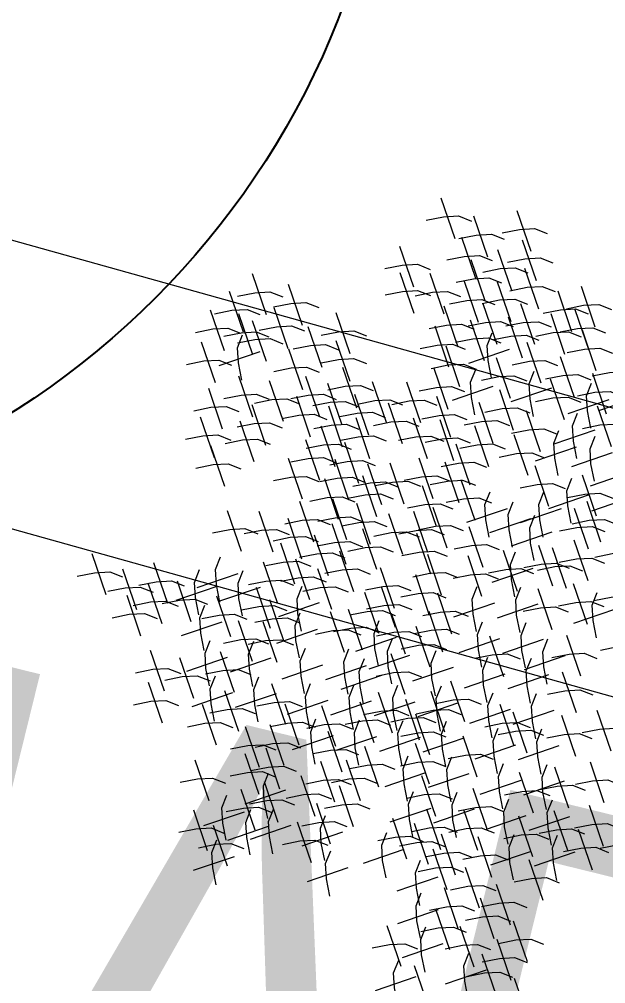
# Model space of a CAD drawing. Header units: millimetres. Extents: x 474016 to 477875, y 2288607 to 2292200.
# Drawn here: x 474612.65 to 474618.98, y 2289344 to 2289354.4 of the extents above; entities that cross this region are included whole.
import ezdxf
from ezdxf.enums import TextEntityAlignment as Align

# ---------------------------------------------------------------- set-up
doc = ezdxf.new("R2010")
doc.units = ezdxf.units.MM
doc.header["$LTSCALE"] = 50
for name, color, linetype, lineweight in [('EXT', 3, 'Continuous', 5), ('JARDINES', 98, 'Continuous', 13), ('NO DE MZ', 3, 'Continuous', 18), ('vialidad', 5, 'Continuous', 13)]:
    doc.layers.add(name, color=color, linetype=linetype, lineweight=lineweight)
doc.styles.add('Legend', font='calibri.ttf')
doc.styles.get("Standard").update_dxf_attribs({"font": 'arial.ttf'})

# ---------------------------------------------------------------- blocks, each defined once
blk = doc.blocks.new('Plarbol-031')
for points in [[(-1.761525, 1.7539), (-1.539175, 1.6008)], [(-1.75135, 1.585575), (-1.677025, 1.6675), (-1.603975, 1.7285), (-1.52075, 1.750725)], [(-1.6243, 1.62685), (-1.401975, 1.47375)], [(-1.614125, 1.458525), (-1.5398, 1.54045), (-1.46675, 1.60145), (-1.38355, 1.623675)], [(-1.15485, 1.61225), (-0.932525, 1.45915)], [(-1.144675, 1.4439), (-1.07035, 1.52585), (-0.9973, 1.586825), (-0.9141, 1.609075)], [(-2.19095, 1.5341), (-1.9686, 1.381025)], [(-2.180775, 1.365775), (-2.10645, 1.447725), (-2.0334, 1.5087), (-1.950175, 1.530925)], [(-1.9578, 1.5646), (-1.735475, 1.4115)], [(-1.94765, 1.39625), (-1.873325, 1.4782), (-1.800275, 1.5392), (-1.71705, 1.561425)], [(-1.7126, 1.48455), (-1.490275, 1.331475)], [(-1.702425, 1.316225), (-1.6281, 1.398175), (-1.55505, 1.45915), (-1.47185, 1.481375)], [(-1.506775, 1.49155), (-1.28445, 1.33845)], [(-1.496625, 1.3232), (-1.4223, 1.40515), (-1.349225, 1.466125), (-1.266025, 1.488375)], [(-1.255225, 1.50235), (-1.032875, 1.34925)], [(-1.24505, 1.334), (-1.170725, 1.41595), (-1.097675, 1.476925), (-1.01445, 1.499175)], [(-1.098325, 1.4725), (-0.875975, 1.3194)], [(-1.08815, 1.30415), (-1.013825, 1.3861), (-0.940775, 1.447075), (-0.85755, 1.469325)], [(-1.93875, 1.41215), (-1.7164, 1.25905)], [(-1.928575, 1.2438), (-1.85425, 1.32575), (-1.7812, 1.386725), (-1.698, 1.408975)], [(-0.9865, 1.395625), (-0.764175, 1.242525)], [(-0.97635, 1.227275), (-0.902025, 1.309225), (-0.828975, 1.370225), (-0.74575, 1.39245)], [(-1.808525, 1.33465), (-1.586175, 1.18155)], [(-1.79835, 1.1663), (-1.724025, 1.24825), (-1.650975, 1.309225), (-1.567775, 1.331475)], [(-1.205675, 1.361325), (-0.983325, 1.208225)], [(-1.1955, 1.192975), (-1.121175, 1.274925), (-1.048125, 1.3359), (-0.9649, 1.35815)], [(-0.7629, 1.2025), (-0.688575, 1.28445), (-0.615525, 1.34545), (-0.5323, 1.367675)], [(-1.59825, 1.3251), (-1.375925, 1.172025)], [(-1.5881, 1.156775), (-1.513775, 1.238725), (-1.440725, 1.2997), (-1.3575, 1.321925)], [(-1.39435, 1.2997), (-1.172, 1.1466)], [(-1.384175, 1.13135), (-1.30985, 1.2133), (-1.2368, 1.2743), (-1.153575, 1.296525)], [(-0.596475, 1.057675), (-0.443375, 1.28)], [(-0.773075, 1.216475), (-0.550725, 1.0634)], [(-0.7629, 1.04815), (-0.688575, 1.1301), (-0.615525, 1.191075), (-0.5323, 1.2133)], [(-1.761525, 1.2006), (-1.539175, 1.0475)], [(-1.75135, 1.03225), (-1.677025, 1.1142), (-1.603975, 1.1752), (-1.52075, 1.197425)], [(-1.58555, 1.158675), (-1.363225, 1.005575)], [(-1.575375, 0.990325), (-1.50105, 1.072275), (-1.428, 1.133275), (-1.3448, 1.1555)], [(-1.4064, 1.18535), (-1.184075, 1.03225)], [(-1.39625, 1.017025), (-1.321925, 1.09895), (-1.248875, 1.15995), (-1.16565, 1.182175)], [(-0.9973, 1.1809), (-0.774975, 1.027825)], [(-0.98715, 1.012575), (-0.912825, 1.094525), (-0.839775, 1.1555), (-0.75655, 1.177725)], [(-0.574875, 0.93315), (-0.656825, 1.007475), (-0.7178, 1.08055), (-0.740025, 1.16375)], [(-2.21825, 1.13645), (-1.995925, 0.98335)], [(-2.2081, 0.9681), (-2.133775, 1.05005), (-2.060725, 1.111025), (-1.9775, 1.133275)], [(-1.9648, 1.11295), (-1.74245, 0.95985)], [(-1.954625, 0.9446), (-1.8803, 1.02655), (-1.80725, 1.087525), (-1.724025, 1.10975)], [(-1.21775, 1.128175), (-0.9954, 0.9751)], [(-1.207575, 0.95985), (-1.13325, 1.0418), (-1.0602, 1.102775), (-0.976975, 1.125)], [(-0.7432, 0.923), (-0.590125, 1.145325)], [(-1.58745, 1.029725), (-1.365125, 0.876625)], [(-1.263475, 0.81565), (-1.345425, 0.889975), (-1.4064, 0.963025), (-1.42865, 1.046225)], [(-0.96365, 1.03035), (-0.7413, 0.87725)], [(-0.62695, 1.06975), (-0.404625, 0.91665)], [(-0.6168, 0.9014), (-0.542475, 0.98335), (-0.469425, 1.044325), (-0.3862, 1.066575)], [(-2.11915, 1.00495), (-1.896825, 0.85185)], [(-2.109, 0.8366), (-2.034675, 0.91855), (-1.961625, 0.979525), (-1.8784, 1.001775)], [(-1.772325, 0.999875), (-1.549975, 0.846775)], [(-1.76215, 0.831525), (-1.687825, 0.913475), (-1.614775, 0.97445), (-1.53155, 0.996675)], [(-1.5773, 0.861375), (-1.502975, 0.943325), (-1.429925, 1.0043), (-1.3467, 1.02655)], [(-1.431825, 0.805475), (-1.278725, 1.027825)], [(-1.076075, 0.769275), (-0.922975, 0.9916)], [(-0.90775, 0.779425), (-0.989675, 0.85375), (-1.050675, 0.9268), (-1.0729, 1.010025)], [(-0.953475, 0.862025), (-0.87915, 0.94395), (-0.8061, 1.00495), (-0.722875, 1.027175)], [(-1.315575, 0.93635), (-1.093225, 0.78325)], [(-1.3054, 0.768), (-1.231075, 0.84995), (-1.158025, 0.910925), (-1.0748, 0.93315)], [(-0.701275, 0.719075), (-0.548175, 0.941425)], [(-0.53295, 0.72925), (-0.6149, 0.803575), (-0.675875, 0.876625), (-0.6981, 0.95985)], [(-0.358875, 0.6797), (-0.440825, 0.754025), (-0.501825, 0.827075), (-0.52405, 0.9103)], [(-1.7431, 0.8652), (-1.52075, 0.7121)], [(-1.732925, 0.69685), (-1.6586, 0.7788), (-1.58555, 0.839775), (-1.502325, 0.862025)], [(-0.527225, 0.669525), (-0.374125, 0.891875)], [(-0.36205, 0.642225), (-0.209, 0.86455)], [(-1.6135, 0.8061), (-1.391175, 0.653025)], [(-1.603325, 0.637775), (-1.529025, 0.719725), (-1.45595, 0.7807), (-1.37275, 0.802925)], [(-1.20885, 0.568525), (-1.2908, 0.64285), (-1.351775, 0.7159), (-1.374, 0.799125)], [(-1.18025, 0.78705), (-0.957925, 0.63395)], [(-0.5628, 0.572975), (-0.64475, 0.6473), (-0.705725, 0.72035), (-0.727975, 0.803575)], [(-1.3772, 0.558375), (-1.2241, 0.7807)], [(-1.1701, 0.618725), (-1.095775, 0.70065), (-1.022725, 0.76165), (-0.9395, 0.783875)], [(-0.966825, 0.780075), (-0.744475, 0.626975)], [(-0.95665, 0.611725), (-0.882325, 0.693675), (-0.809275, 0.75465), (-0.72605, 0.7769)], [(-0.73115, 0.5628), (-0.57805, 0.78515)], [(-0.262325, 0.520875), (-0.10925, 0.743225)], [(-0.444, 0.665725), (-0.2217, 0.512625)], [(-1.58935, 0.6492), (-1.367025, 0.4961)], [(-1.5792, 0.480875), (-1.504875, 0.5628), (-1.431825, 0.6238), (-1.3486, 0.646025)], [(-1.235525, 0.646025), (-1.0132, 0.492925)], [(-1.225375, 0.4777), (-1.15105, 0.559625), (-1.077975, 0.620625), (-0.994775, 0.64285)], [(-0.938875, 0.6149), (-0.716525, 0.4618)], [(-0.9287, 0.44655), (-0.854375, 0.5285), (-0.781325, 0.5895), (-0.6981, 0.611725)], [(-0.31885, 0.381775), (-0.4008, 0.4561), (-0.4618, 0.52915), (-0.484025, 0.61235)], [(-0.43385, 0.497375), (-0.359525, 0.579325), (-0.286475, 0.6403), (-0.203275, 0.66255)], [(-2.290675, 0.56345), (-2.06835, 0.41035)], [(-2.280525, 0.3951), (-2.2062, 0.47705), (-2.133125, 0.538025), (-2.049925, 0.560275)], [(-0.4872, 0.3716), (-0.3341, 0.59395)], [(-0.3233, 0.55075), (-0.101, 0.39765)], [(-0.31315, 0.3824), (-0.23885, 0.46435), (-0.1658, 0.525325), (-0.082575, 0.547575)], [(-2.6369, 0.527875), (-2.41455, 0.374775)], [(-2.626725, 0.359525), (-2.5524, 0.441475), (-2.47935, 0.502475), (-2.396125, 0.5247)], [(-1.47185, 0.5177), (-1.2495, 0.364625)], [(-1.461675, 0.349375), (-1.38735, 0.431325), (-1.3143, 0.4923), (-1.231075, 0.514525)], [(-1.1701, 0.512625), (-0.94775, 0.359525)], [(-1.159925, 0.344275), (-1.0856, 0.426225), (-1.01255, 0.487225), (-0.929325, 0.50945)], [(-0.719075, 0.536775), (-0.496725, 0.383675)], [(-0.7089, 0.368425), (-0.634575, 0.450375), (-0.561525, 0.51135), (-0.4783, 0.5336)], [(-2.85795, 0.4472), (-2.635625, 0.2941)], [(-2.8478, 0.27885), (-2.773475, 0.3608), (-2.700425, 0.421775), (-2.6172, 0.444025)], [(-2.187125, 0.4237), (-1.9648, 0.2706)], [(-1.677025, 0.478325), (-1.4547, 0.325225)], [(-1.66685, 0.309975), (-1.59255, 0.391925), (-1.519475, 0.452925), (-1.436275, 0.47515)], [(-0.408425, 0.207075), (-0.490375, 0.2814), (-0.551375, 0.35445), (-0.5736, 0.437675)], [(-0.359525, 0.4688), (-0.1372, 0.3157)], [(-0.34935, 0.30045), (-0.275025, 0.3824), (-0.202, 0.443375), (-0.118775, 0.465625)], [(-0.074325, 0.299175), (0, 0.381125), (0.073075, 0.442125), (0.156275, 0.46435)], [(-2.38025, 0.3894), (-2.1579, 0.2363)], [(-2.370075, 0.22105), (-2.29575, 0.303), (-2.2227, 0.363975), (-2.1395, 0.3862)], [(-2.176975, 0.25535), (-2.10265, 0.3373), (-2.0296, 0.398275), (-1.946375, 0.420525)], [(-1.3683, 0.41225), (-1.14595, 0.25915)], [(-1.358125, 0.243925), (-1.2838, 0.325875), (-1.21075, 0.38685), (-1.127525, 0.409075)], [(-0.576775, 0.1969), (-0.423675, 0.41925)], [(-2.62165, 0.357), (-2.3993, 0.2039)], [(-2.611475, 0.18865), (-2.53715, 0.2706), (-2.4641, 0.331575), (-2.380875, 0.353825)], [(-2.0531, 0.3138), (-1.83075, 0.1607)], [(-2.042925, 0.14545), (-1.9686, 0.2274), (-1.89555, 0.288375), (-1.812325, 0.310625)], [(-1.851075, 0.3519), (-1.62875, 0.198825)], [(-1.840925, 0.183575), (-1.7666, 0.265525), (-1.69355, 0.3265), (-1.610325, 0.348725)], [(-1.690375, 0.3049), (-1.468025, 0.1518)], [(-1.508675, 0.322675), (-1.28635, 0.1696)], [(-1.498525, 0.15435), (-1.4242, 0.2363), (-1.35115, 0.297275), (-1.267925, 0.3195)], [(-1.1955, 0.35065), (-0.973175, 0.19755)], [(-1.18535, 0.1823), (-1.111025, 0.26425), (-1.037975, 0.325225), (-0.95475, 0.34745)], [(-0.2433, 0.3087), (-0.02095, 0.155625)], [(-0.233125, 0.140375), (-0.1588, 0.222325), (-0.08575, 0.2833), (-0.002525, 0.305525)], [(-2.9075, 0.273125), (-2.685175, 0.12005)], [(-2.89735, 0.1048), (-2.823025, 0.18675), (-2.749975, 0.247725), (-2.66675, 0.26995)], [(-1.6802, 0.13655), (-1.605875, 0.2185), (-1.532825, 0.2795), (-1.4496, 0.301725)], [(-0.6943, 0.0324), (-0.5412, 0.254725)], [(-0.52595, 0.042575), (-0.6079, 0.116875), (-0.668875, 0.189925), (-0.691125, 0.273125)], [(-0.535475, 0.04575), (-0.382375, 0.26805)], [(-0.36715, 0.0559), (-0.4491, 0.1302), (-0.510075, 0.20325), (-0.5323, 0.286475)], [(0.0845, 0.07685), (0.158825, 0.1588), (0.231875, 0.219775), (0.3151, 0.242)], [(-2.777925, 0.194375), (-2.555575, 0.0413)], [(-2.76775, 0.02605), (-2.693425, 0.107975), (-2.620375, 0.16895), (-2.53715, 0.1912)], [(-2.682625, 0.21215), (-2.4603, 0.05905)], [(-2.672475, 0.043825), (-2.59815, 0.12575), (-2.525075, 0.18675), (-2.441875, 0.208975)], [(-2.3936, 0.204525), (-2.17125, 0.05145)], [(-2.383425, 0.036225), (-2.3091, 0.118125), (-2.23605, 0.179125), (-2.152825, 0.20135)], [(-1.892375, 0.22295), (-1.67005, 0.06985)], [(-1.8822, 0.054625), (-1.8079, 0.13655), (-1.734825, 0.19755), (-1.651625, 0.219775)], [(-1.1847, 0.2185), (-0.962375, 0.0654)], [(-1.17455, 0.0502), (-1.100225, 0.1321), (-1.027175, 0.1931), (-0.94395, 0.215325)], [(-1.037325, 0.189925), (-0.815, 0.03685)], [(-1.027175, 0.0216), (-0.95285, 0.103525), (-0.879775, 0.1645), (-0.796575, 0.18675)], [(-0.84865, -0.0038), (-0.695575, 0.2185)], [(-0.680325, 0.00635), (-0.762275, 0.08065), (-0.82325, 0.1537), (-0.845475, 0.236925)], [(-0.324575, 0.188025), (-0.102275, 0.03495)], [(-0.314425, 0.0197), (-0.240125, 0.101625), (-0.16705, 0.1626), (-0.08385, 0.18485)], [(-2.2062, 0.13085), (-1.98385, -0.022225)], [(-2.196025, -0.037475), (-2.1217, 0.044475), (-2.04865, 0.105425), (-1.965425, 0.127675)], [(-2.0696, 0.177225), (-1.847275, 0.02415)], [(-2.05945, 0.0089), (-1.985125, 0.090825), (-1.912075, 0.1518), (-1.82885, 0.17405)], [(-1.330825, 0.1429), (-1.108475, -0.01015)], [(-1.32065, -0.0254), (-1.246325, 0.05655), (-1.173275, 0.1175), (-1.09005, 0.139725)], [(-0.402075, 0.1499), (-0.179775, -0.003175)], [(-0.391925, -0.018425), (-0.3176, 0.0635), (-0.24455, 0.1245), (-0.16135, 0.146725)], [(0.235675, -0.100375), (0.15375, -0.02605), (0.09275, 0.047025), (0.070525, 0.1302)], [(-2.934825, 0.107975), (-2.712475, -0.0451)], [(-2.92465, -0.06035), (-2.850325, 0.0216), (-2.777275, 0.08255), (-2.69405, 0.1048)], [(-2.680725, -0.13785), (-2.527625, 0.084475)], [(-2.512375, -0.127675), (-2.594325, -0.05335), (-2.6553, 0.0197), (-2.67755, 0.1029)], [(-1.98005, 0.0654), (-1.7577, -0.08765)], [(-1.969875, -0.1029), (-1.89555, -0.02095), (-1.8225, 0.040025), (-1.739275, 0.062225)], [(-1.799, 0.1086), (-1.57665, -0.044475)], [(-1.788825, -0.0597), (-1.7145, 0.02225), (-1.64145, 0.0832), (-1.558225, 0.105425)], [(-0.084475, 0.086375), (0.13785, -0.0667)], [(-0.074325, -0.08195), (0, 0), (0.073075, 0.060975), (0.156275, 0.0832)], [(0.06735, -0.110525), (0.22045, 0.111775)], [(-1.457225, 0.008275), (-1.2349, -0.144825)], [(-1.447075, -0.160075), (-1.37275, -0.078125), (-1.2997, -0.01715), (-1.216475, 0.005075)], [(-1.210125, 0.015875), (-0.987775, -0.1372)], [(-1.19995, -0.15245), (-1.125625, -0.0705), (-1.052575, -0.009525), (-0.96935, 0.0127)], [(-0.4961, -0.210275), (-0.343, 0.012075)], [(-0.32775, -0.2001), (-0.4097, -0.125775), (-0.470675, -0.052725), (-0.492925, 0.0305)], [(0.30175, -0.148), (0.376075, -0.06605), (0.449125, -0.005075), (0.53235, 0.01715)], [(-2.3739, -0.02795), (-2.15155, -0.18105)], [(-2.363725, -0.196275), (-2.2894, -0.11435), (-2.21635, -0.05335), (-2.133125, -0.031125)], [(-2.17825, -0.00445), (-1.9559, -0.157525)], [(-2.168075, -0.172775), (-2.09375, -0.090825), (-2.0207, -0.02985), (-1.937475, -0.007625)], [(-1.762775, -0.057175), (-1.54045, -0.210275)], [(-1.752625, -0.2255), (-1.6783, -0.14355), (-1.60525, -0.082575), (-1.522025, -0.06035)], [(-1.076075, -0.054625), (-0.85375, -0.207725)], [(-1.065925, -0.222975), (-0.9916, -0.141025), (-0.91855, -0.080025), (-0.835325, -0.0578)], [(-0.82325, -0.0165), (-0.600925, -0.1696)], [(-0.813075, -0.18485), (-0.73875, -0.1029), (-0.6657, -0.041925), (-0.5825, -0.0197)], [(-0.5609, -0.0089), (-0.33855, -0.161975)], [(-0.550725, -0.177225), (-0.4764, -0.095275), (-0.40335, -0.0343), (-0.320125, -0.012075)], [(-2.8605, -0.087025), (-2.63815, -0.240125)], [(-2.850325, -0.255375), (-2.776, -0.173425), (-2.70295, -0.112425), (-2.619725, -0.0902)], [(-2.544775, -0.119425), (-2.32245, -0.272525)], [(-1.944475, -0.062875), (-1.722125, -0.215975)], [(-1.9343, -0.231225), (-1.859975, -0.149275), (-1.786925, -0.0883), (-1.7037, -0.06605)], [(-1.567775, -0.0794), (-1.345425, -0.2325)], [(-1.5576, -0.24775), (-1.483275, -0.1658), (-1.410225, -0.1048), (-1.327, -0.082575)], [(-0.2433, -0.072425), (-0.02095, -0.2255)], [(-0.233125, -0.24075), (-0.1588, -0.1588), (-0.08575, -0.097825), (-0.002525, -0.0756)], [(-2.534625, -0.287775), (-2.4603, -0.205825), (-2.387225, -0.144825), (-2.304025, -0.1226)], [(-1.750075, -0.1785), (-1.52775, -0.3316)], [(-1.547425, -0.157525), (-1.3251, -0.310625)], [(-1.537275, -0.325875), (-1.46295, -0.243925), (-1.3899, -0.18295), (-1.306675, -0.160725)], [(-1.1574, -0.14675), (-0.93505, -0.299825)], [(-1.147225, -0.315075), (-1.0729, -0.233125), (-0.99985, -0.17215), (-0.916625, -0.149925)], [(-0.7197, -0.1677), (-0.497375, -0.3208)], [(-0.70955, -0.33605), (-0.635225, -0.2541), (-0.56215, -0.1931), (-0.47895, -0.170875)], [(-0.337275, -0.369075), (-0.184225, -0.14675)], [(-0.168975, -0.3589), (-0.2509, -0.284575), (-0.311875, -0.211525), (-0.3341, -0.128325)], [(-2.372, -0.21345), (-2.14965, -0.366525)], [(-2.361825, -0.381775), (-2.2875, -0.299825), (-2.21445, -0.23885), (-2.131225, -0.216625)], [(-1.969875, -0.188025), (-1.74755, -0.341125)], [(-1.9597, -0.356375), (-1.8854, -0.274425), (-1.812325, -0.21345), (-1.729125, -0.1912)], [(-1.739925, -0.34685), (-1.6656, -0.2649), (-1.59255, -0.2039), (-1.509325, -0.181675)], [(0.074325, -0.199475), (0.296675, -0.35255)], [(0.0845, -0.3678), (0.158825, -0.28585), (0.231875, -0.224875), (0.3151, -0.20265)], [(-2.650875, -0.293475), (-2.428525, -0.446575)], [(-2.6407, -0.461825), (-2.566375, -0.379875), (-2.493325, -0.3189), (-2.4101, -0.29665)], [(-1.27555, -0.25155), (-1.0532, -0.40465)], [(-1.265375, -0.4199), (-1.19105, -0.33795), (-1.118, -0.276975), (-1.0348, -0.254725)], [(-1.061475, -0.2452), (-0.839125, -0.3983)], [(-1.0513, -0.41355), (-0.976975, -0.3316), (-0.903925, -0.2706), (-0.8207, -0.248375)], [(-0.391275, -0.517725), (-0.473225, -0.4434), (-0.5342, -0.37035), (-0.55645, -0.287125)], [(-0.01015, -0.517725), (-0.0921, -0.4434), (-0.153075, -0.37035), (-0.175325, -0.287125)], [(0.160725, -0.519), (0.078775, -0.444675), (0.0178, -0.371625), (-0.00445, -0.2884)], [(-2.370725, -0.3405), (-2.148375, -0.493575)], [(-2.36055, -0.508825), (-2.286225, -0.426875), (-2.213175, -0.3659), (-2.12995, -0.343675)], [(-1.987025, -0.34685), (-1.7647, -0.499925)], [(-1.976875, -0.515175), (-1.90255, -0.433225), (-1.829475, -0.37225), (-1.746275, -0.350025)], [(-1.729125, -0.315075), (-1.506775, -0.468175)], [(-1.71895, -0.483425), (-1.644625, -0.401475), (-1.571575, -0.3405), (-1.48835, -0.31825)], [(-1.47565, -0.32015), (-1.253325, -0.47325)], [(-1.4655, -0.4885), (-1.391175, -0.40655), (-1.3181, -0.345575), (-1.2349, -0.323325)], [(-0.928075, -0.311275), (-0.705725, -0.464375)], [(-0.9179, -0.4796), (-0.843575, -0.39765), (-0.770525, -0.336675), (-0.6873, -0.31445)], [(-0.559625, -0.5279), (-0.406525, -0.30555)], [(-0.1785, -0.5279), (-0.0254, -0.30555)], [(-0.007625, -0.52915), (0.145475, -0.306825)], [(-1.612875, -0.3856), (-1.390525, -0.538675)], [(-1.6027, -0.553925), (-1.528375, -0.471975), (-1.455325, -0.411), (-1.3721, -0.388775)], [(0.18995, -0.399575), (0.412275, -0.552675)], [(0.200125, -0.5679), (0.274425, -0.48595), (0.3475, -0.424975), (0.4307, -0.40275)], [(-2.585425, -0.46755), (-2.3631, -0.620625)], [(-2.575275, -0.635875), (-2.50095, -0.553925), (-2.4279, -0.49295), (-2.344675, -0.470725)], [(-1.349875, -0.4237), (-1.127525, -0.5768)], [(-1.3397, -0.59205), (-1.265375, -0.5101), (-1.192325, -0.449125), (-1.109125, -0.426875)], [(-0.912825, -0.458), (-0.690475, -0.6111)], [(-0.90265, -0.62635), (-0.828325, -0.5444), (-0.755275, -0.483425), (-0.67205, -0.461175)], [(-0.7324, -0.4688), (-0.510075, -0.6219)], [(-0.72225, -0.63715), (-0.647925, -0.5552), (-0.574875, -0.494225), (-0.49165, -0.471975)], [(-0.4008, -0.6867), (-0.247725, -0.464375)], [(-0.2325, -0.676525), (-0.314425, -0.6022), (-0.3754, -0.52915), (-0.397625, -0.44595)], [(-0.019675, -0.6867), (0.1334, -0.464375)], [(0.14865, -0.676525), (0.0667, -0.6022), (0.005725, -0.52915), (-0.0165, -0.44595)], [(0.507575, -0.4631), (0.7299, -0.6162)], [(0.51775, -0.631425), (0.59205, -0.549475), (0.665125, -0.4885), (0.748325, -0.466275)], [(-1.769775, -0.521525), (-1.547425, -0.674625)], [(-1.7596, -0.689875), (-1.685275, -0.607925), (-1.612225, -0.54695), (-1.529025, -0.5247)], [(-1.5233, -0.51265), (-1.30095, -0.665725)], [(-1.513125, -0.680975), (-1.4388, -0.599025), (-1.36575, -0.53805), (-1.282525, -0.515825)], [(-0.3106, -0.489775), (-0.0883, -0.642875)], [(-0.30045, -0.658125), (-0.22615, -0.576175), (-0.153075, -0.515175), (-0.069875, -0.49295)], [(-2.426625, -0.57425), (-2.204275, -0.72735)], [(-2.41645, -0.7426), (-2.342125, -0.66065), (-2.269075, -0.599675), (-2.18585, -0.577425)], [(-1.116725, -0.553925), (-0.8944, -0.707025)], [(-1.106575, -0.722275), (-1.03225, -0.640325), (-0.9592, -0.57935), (-0.875975, -0.5571)], [(-0.7089, -0.592675), (-0.486575, -0.745775)], [(-0.69875, -0.761025), (-0.624425, -0.679075), (-0.551375, -0.6181), (-0.46815, -0.59585)], [(-1.76595, -0.65175), (-1.543625, -0.80485)], [(-1.7558, -0.8201), (-1.681475, -0.73815), (-1.608425, -0.677175), (-1.5252, -0.65495)], [(-1.5703, -0.63525), (-1.347975, -0.78835)], [(-1.56015, -0.803575), (-1.485825, -0.72165), (-1.41275, -0.66065), (-1.32955, -0.638425)], [(-1.3829, -0.6219), (-1.160575, -0.775)], [(-1.37275, -0.79025), (-1.298425, -0.7083), (-1.225375, -0.647325), (-1.14215, -0.625075)], [(-1.0405, -0.64605), (-0.818175, -0.79915)], [(-1.03035, -0.814375), (-0.956025, -0.73245), (-0.882975, -0.67145), (-0.79975, -0.649225)], [(-0.242025, -0.845525), (-0.088925, -0.623175)], [(-0.073675, -0.83535), (-0.155625, -0.761025), (-0.2166, -0.687975), (-0.23885, -0.60475)], [(0.139125, -0.845525), (0.292225, -0.623175)], [(0.307475, -0.83535), (0.225525, -0.761025), (0.16455, -0.687975), (0.1423, -0.60475)], [(0.34875, -0.6219), (0.5711, -0.775)], [(0.358925, -0.79025), (0.43325, -0.7083), (0.5063, -0.647325), (0.589525, -0.625075)], [(-1.938125, -0.724175), (-1.715775, -0.877275)], [(-0.716525, -0.71655), (-0.4942, -0.86965)], [(-0.706375, -0.8849), (-0.63205, -0.80295), (-0.558975, -0.741975), (-0.475775, -0.719725)], [(-1.92795, -0.892525), (-1.853625, -0.810575), (-1.780575, -0.7496), (-1.69735, -0.72735)], [(-1.1015, -0.737525), (-0.87915, -0.890625)], [(-1.091325, -0.90585), (-1.017, -0.823925), (-0.94395, -0.762925), (-0.860725, -0.7407)], [(-0.890575, -0.743875), (-0.66825, -0.896975)], [(-0.880425, -0.912225), (-0.8061, -0.830275), (-0.73305, -0.769275), (-0.649825, -0.74705)], [(-0.52785, -1.004325), (-0.374775, -0.782)], [(-0.359525, -0.99415), (-0.441475, -0.919825), (-0.50245, -0.846775), (-0.524675, -0.763575)], [(-0.0832, -1.004325), (0.069875, -0.782)], [(0.085125, -0.99415), (0.003175, -0.919825), (-0.0578, -0.846775), (-0.080025, -0.763575)], [(0.29795, -1.004325), (0.451025, -0.782)], [(0.466275, -0.99415), (0.384325, -0.919825), (0.32335, -0.846775), (0.301125, -0.763575)], [(0.666375, -0.74895), (0.888725, -0.90205)], [(0.67655, -0.9173), (0.750875, -0.83535), (0.823925, -0.774375), (0.90715, -0.752125)], [(-2.099475, -0.838525), (-1.877125, -0.991625)], [(-2.0893, -1.006875), (-2.014975, -0.924925), (-1.941925, -0.863925), (-1.8587, -0.8417)], [(-1.71005, -0.803575), (-1.487725, -0.956675)], [(-1.6999, -0.971925), (-1.625575, -0.889975), (-1.552525, -0.829), (-1.4693, -0.806775)], [(-1.575375, -0.82645), (-1.35305, -0.97955)], [(-1.565225, -0.9948), (-1.4909, -0.91285), (-1.41785, -0.851875), (-1.334625, -0.829625)], [(-1.428, -0.79405), (-1.205675, -0.94715)], [(-1.41785, -0.9624), (-1.343525, -0.88045), (-1.270475, -0.819475), (-1.18725, -0.797225)], [(-0.92615, -1.067225), (-0.773075, -0.844875)], [(-0.757825, -1.05705), (-0.839775, -0.982725), (-0.90075, -0.909675), (-0.922975, -0.82645)], [(-0.0038, -0.7966), (0.218525, -0.9497)], [(0.00635, -0.96495), (0.080675, -0.883), (0.15375, -0.822), (0.23695, -0.799775)], [(0.092125, -0.786425), (0.31445, -0.939525)], [(0.102275, -0.954775), (0.1766, -0.872825), (0.24965, -0.81185), (0.332875, -0.7896)], [(-1.121175, -0.883), (-0.89885, -1.0361)], [(-1.111025, -1.051325), (-1.0367, -0.969375), (-0.96365, -0.9084), (-0.880425, -0.886175)], [(-0.792125, -1.1066), (-0.639025, -0.884275)], [(-0.623775, -1.096425), (-0.705725, -1.0221), (-0.766725, -0.94905), (-0.78895, -0.86585)], [(-0.337925, -0.862675), (-0.1156, -1.01575)], [(-0.32775, -1.031), (-0.253425, -0.94905), (-0.1804, -0.888075), (-0.097175, -0.86585)], [(-1.726575, -0.963675), (-1.50425, -1.116775)], [(-1.7164, -1.132), (-1.642075, -1.050075), (-1.569025, -0.989075), (-1.485825, -0.96685)], [(-1.44325, -1.1803), (-1.29015, -0.95795)], [(-1.274925, -1.170125), (-1.35685, -1.0958), (-1.41785, -1.02275), (-1.440075, -0.939525)], [(-1.203125, -0.9624), (-0.9808, -1.1155)], [(-1.192975, -1.13075), (-1.11865, -1.0488), (-1.0456, -0.9878), (-0.962375, -0.965575)], [(-0.7413, -0.9478), (-0.518975, -1.100875)], [(-0.73115, -1.116125), (-0.656825, -1.034175), (-0.58375, -0.9732), (-0.50055, -0.950975)], [(-0.36905, -1.16315), (-0.215975, -0.9408)], [(-0.200725, -1.152975), (-0.28265, -1.07865), (-0.343625, -1.0056), (-0.365875, -0.922375)], [(0.0756, -1.16315), (0.2287, -0.9408)], [(0.24395, -1.152975), (0.162, -1.07865), (0.101025, -1.0056), (0.078775, -0.922375)], [(0.45675, -1.16315), (0.60985, -0.9408)], [(0.6251, -1.152975), (0.54315, -1.07865), (0.482175, -1.0056), (0.459925, -0.922375)], [(0.507575, -0.907775), (0.7299, -1.060875)], [(0.51775, -1.0761), (0.59205, -0.99415), (0.665125, -0.933175), (0.748325, -0.91095)], [(-0.39955, -0.989075), (-0.177225, -1.142175)], [(-0.389375, -1.157425), (-0.31505, -1.075475), (-0.242025, -1.0145), (-0.1588, -0.99225)], [(0.8252, -0.9713), (1.047525, -1.1244)], [(0.835375, -1.139625), (0.909675, -1.057675), (0.98275, -0.9967), (1.06595, -0.974475)], [(1.039275, -1.146625), (1.1136, -1.064675), (1.18665, -1.0037), (1.269875, -0.98145)], [(-1.630025, -1.311775), (-1.711975, -1.23745), (-1.77295, -1.1644), (-1.795175, -1.0812)], [(-1.18535, -1.311775), (-1.2673, -1.23745), (-1.328275, -1.1644), (-1.3505, -1.0812)], [(-0.8042, -1.311775), (-0.88615, -1.23745), (-0.947125, -1.1644), (-0.96935, -1.0812)], [(-0.690475, -1.3029), (-0.772425, -1.228575), (-0.833425, -1.155525), (-0.85565, -1.0723)], [(-0.42305, -1.311775), (-0.505, -1.23745), (-0.565975, -1.1644), (-0.5882, -1.0812)], [(-0.041925, -1.311775), (-0.123875, -1.23745), (-0.18485, -1.1644), (-0.207075, -1.0812)], [(0.40275, -1.311775), (0.3208, -1.23745), (0.259825, -1.1644), (0.2376, -1.0812)], [(0.34875, -1.066575), (0.5711, -1.219675)], [(0.358925, -1.234925), (0.43325, -1.152975), (0.5063, -1.092), (0.589525, -1.06975)], [(0.7839, -1.311775), (0.70195, -1.23745), (0.640975, -1.1644), (0.61875, -1.0812)], [(-1.9629, -1.337825), (-1.8098, -1.1155)], [(-1.79455, -1.327675), (-1.8765, -1.25335), (-1.937475, -1.1803), (-1.9597, -1.097075)], [(-1.79835, -1.32195), (-1.645275, -1.099625)], [(-1.66685, -1.1174), (-1.444525, -1.2705)], [(-1.6567, -1.28575), (-1.582375, -1.2038), (-1.509325, -1.1428), (-1.4261, -1.120575)], [(-1.5538, -1.1301), (-1.33145, -1.2832)], [(-1.543625, -1.29845), (-1.4693, -1.2165), (-1.39625, -1.155525), (-1.313025, -1.133275)], [(-1.353675, -1.32195), (-1.2006, -1.099625)], [(-0.972525, -1.32195), (-0.81945, -1.099625)], [(-0.858825, -1.31305), (-0.705725, -1.090725)], [(-0.591375, -1.32195), (-0.4383, -1.099625)], [(-0.497375, -1.12375), (-0.275025, -1.27685)], [(-0.4872, -1.2921), (-0.412875, -1.21015), (-0.339825, -1.14915), (-0.2566, -1.126925)], [(-0.21025, -1.32195), (-0.057175, -1.099625)], [(-0.07115, -1.094525), (0.1512, -1.247625)], [(-0.060975, -1.262875), (0.01335, -1.180925), (0.0864, -1.11995), (0.169625, -1.0977)], [(0.234425, -1.32195), (0.3875, -1.099625)], [(0.615575, -1.32195), (0.76865, -1.099625)], [(0.666375, -1.1301), (0.888725, -1.2832)], [(0.67655, -1.29845), (0.750875, -1.2165), (0.823925, -1.155525), (0.90715, -1.133275)], [(0.8576, -1.13265), (1.079925, -1.28575)], [(0.86775, -1.300975), (0.942075, -1.21905), (1.01515, -1.15805), (1.09835, -1.135825)], [(-0.660625, -1.189175), (-0.4383, -1.342275)], [(-0.65045, -1.357525), (-0.57615, -1.275575), (-0.503075, -1.2146), (-0.419875, -1.19235)], [(-0.39255, -1.159325), (-0.17025, -1.312425)], [(-0.382375, -1.327675), (-0.30805, -1.245725), (-0.235025, -1.184725), (-0.151825, -1.1625)], [(-2.0207, -1.480775), (-1.8676, -1.258425)], [(-1.85235, -1.4706), (-1.9343, -1.396275), (-1.995275, -1.323225), (-2.017525, -1.24)], [(-1.504875, -1.264775), (-1.282525, -1.417875)], [(-1.4947, -1.433125), (-1.420375, -1.351175), (-1.347325, -1.2902), (-1.264125, -1.26795)], [(-1.194875, -1.480775), (-1.041775, -1.258425)], [(-1.026525, -1.4706), (-1.108475, -1.396275), (-1.16945, -1.323225), (-1.1917, -1.24)], [(-0.813725, -1.480775), (-0.660625, -1.258425)], [(-0.645375, -1.4706), (-0.727325, -1.396275), (-0.7883, -1.323225), (-0.81055, -1.24)], [(-0.432575, -1.480775), (-0.279475, -1.258425)], [(-0.264225, -1.4706), (-0.346175, -1.396275), (-0.40715, -1.323225), (-0.4294, -1.24)], [(-0.05145, -1.480775), (0.10165, -1.258425)], [(0.1169, -1.4706), (0.03495, -1.396275), (-0.026025, -1.323225), (-0.048275, -1.24)], [(0.393225, -1.480775), (0.546325, -1.258425)], [(0.561575, -1.4706), (0.479625, -1.396275), (0.41865, -1.323225), (0.3964, -1.24)], [(0.774375, -1.480775), (0.927475, -1.258425)], [(0.942725, -1.4706), (0.860775, -1.396275), (0.7998, -1.323225), (0.77755, -1.24)], [(-1.834575, -1.30925), (-1.612225, -1.46235)], [(-1.8244, -1.477575), (-1.750075, -1.39565), (-1.677025, -1.33465), (-1.5938, -1.312425)], [(-0.717175, -1.3067), (-0.494825, -1.4598)], [(-0.707, -1.47505), (-0.632675, -1.3931), (-0.559625, -1.332125), (-0.4764, -1.309875)], [(-0.283925, -1.3086), (-0.0616, -1.4617)], [(-0.27375, -1.47695), (-0.19945, -1.395), (-0.1264, -1.334025), (-0.0432, -1.311775)], [(0.17535, -1.32005), (0.397675, -1.47315)], [(0.1855, -1.488375), (0.259825, -1.40645), (0.332875, -1.34545), (0.4161, -1.323225)], [(0.507575, -1.288925), (0.7299, -1.442025)], [(0.51775, -1.45725), (0.59205, -1.3753), (0.665125, -1.314325), (0.748325, -1.2921)], [(-2.275425, -1.37595), (-2.0531, -1.52905)], [(-2.265275, -1.5443), (-2.19095, -1.46235), (-2.1179, -1.40135), (-2.034675, -1.379125)], [(-2.0893, -1.381025), (-1.866975, -1.534125)], [(-2.07915, -1.549375), (-2.004825, -1.467425), (-1.93175, -1.40645), (-1.84855, -1.3842)], [(-1.633825, -1.35245), (-1.4115, -1.50555)], [(-1.623675, -1.520775), (-1.54935, -1.438825), (-1.476275, -1.37785), (-1.393075, -1.355625)], [(-1.861875, -1.639575), (-1.7088, -1.41725)], [(-1.69355, -1.6294), (-1.7755, -1.555075), (-1.836475, -1.482025), (-1.8587, -1.398825)], [(-1.480725, -1.639575), (-1.32765, -1.41725)], [(-1.3124, -1.6294), (-1.39435, -1.555075), (-1.455325, -1.482025), (-1.47755, -1.398825)], [(-1.03605, -1.639575), (-0.882975, -1.41725)], [(-0.867725, -1.6294), (-0.949675, -1.555075), (-1.01065, -1.482025), (-1.032875, -1.398825)], [(-0.6549, -1.639575), (-0.501825, -1.41725)], [(-0.486575, -1.6294), (-0.568525, -1.555075), (-0.6295, -1.482025), (-0.651725, -1.398825)], [(-0.27375, -1.639575), (-0.1207, -1.41725)], [(-0.10545, -1.6294), (-0.1874, -1.555075), (-0.24835, -1.482025), (-0.270575, -1.398825)], [(-0.13085, -1.447725), (0.091475, -1.600825)], [(-0.1207, -1.616075), (-0.046375, -1.534125), (0.0267, -1.47315), (0.1099, -1.4509)], [(0.107375, -1.639575), (0.26045, -1.41725)], [(0.2757, -1.6294), (0.19375, -1.555075), (0.132775, -1.482025), (0.11055, -1.398825)], [(0.55205, -1.639575), (0.705125, -1.41725)], [(0.720375, -1.6294), (0.638425, -1.555075), (0.57745, -1.482025), (0.555225, -1.398825)], [(-2.2297, -1.499825), (-2.00735, -1.652925)], [(-2.219525, -1.66815), (-2.1452, -1.586225), (-2.07215, -1.525225), (-1.988925, -1.503)], [(-0.895675, -1.46805), (-0.673325, -1.62115)], [(-0.8855, -1.6364), (-0.811175, -1.55445), (-0.738125, -1.493475), (-0.6549, -1.471225)], [(0.207725, -1.46235), (0.430075, -1.615425)], [(0.2179, -1.630675), (0.292225, -1.548725), (0.365275, -1.48775), (0.4485, -1.465525)], [(0.7223, -1.469975), (0.944625, -1.62305)], [(0.73245, -1.6383), (0.806775, -1.55635), (0.879825, -1.495375), (0.96305, -1.47315)], [(-2.619725, -1.56145), (-2.3974, -1.714525)], [(-2.609575, -1.729775), (-2.53525, -1.647825), (-2.4622, -1.58685), (-2.378975, -1.564625)], [(-2.408825, -1.523325), (-2.1865, -1.676425)], [(-2.398675, -1.691675), (-2.32435, -1.609725), (-2.2513, -1.548725), (-2.168075, -1.5265)], [(-1.534725, -1.788225), (-1.616675, -1.7139), (-1.67765, -1.64085), (-1.6999, -1.557625)], [(-1.153575, -1.788225), (-1.235525, -1.7139), (-1.2965, -1.64085), (-1.31875, -1.557625)], [(-1.23045, -1.54365), (-1.0081, -1.69675)], [(-1.220275, -1.712), (-1.14595, -1.63005), (-1.0729, -1.569075), (-0.989675, -1.546825)], [(-0.7089, -1.788225), (-0.79085, -1.7139), (-0.851825, -1.64085), (-0.874075, -1.557625)], [(-0.5285, -1.512525), (-0.30615, -1.665625)], [(-0.518325, -1.680875), (-0.444, -1.598925), (-0.37095, -1.537925), (-0.287725, -1.5157)], [(0.053375, -1.788225), (-0.028575, -1.7139), (-0.08955, -1.64085), (-0.1118, -1.557625)], [(0.3799, -1.54555), (0.602225, -1.69865)], [(0.39005, -1.7139), (0.464375, -1.63195), (0.537425, -1.570975), (0.62065, -1.548725)], [(-1.703075, -1.7984), (-1.549975, -1.57605)], [(-1.608425, -1.57415), (-1.386075, -1.72725)], [(-1.59825, -1.742475), (-1.523925, -1.66055), (-1.450875, -1.59955), (-1.36765, -1.577325)], [(-1.321925, -1.7984), (-1.168825, -1.57605)], [(-1.086875, -1.598275), (-0.86455, -1.751375)], [(-1.076725, -1.766625), (-1.0024, -1.684675), (-0.929325, -1.6237), (-0.846125, -1.60145)], [(-0.87725, -1.7984), (-0.72415, -1.57605)], [(-0.767975, -1.5735), (-0.54565, -1.7266)], [(-0.757825, -1.74185), (-0.6835, -1.6599), (-0.61045, -1.598925), (-0.527225, -1.576675)], [(-0.114975, -1.7984), (0.038125, -1.57605)], [(0.018425, -1.597025), (0.240775, -1.7501)], [(0.0286, -1.76535), (0.102925, -1.6834), (0.175975, -1.622425), (0.2592, -1.6002)], [(-2.2894, -1.64085), (-2.067075, -1.79395)], [(-2.27925, -1.809175), (-2.204925, -1.72725), (-2.131875, -1.66625), (-2.04865, -1.644025)], [(-0.568525, -1.64975), (-0.346175, -1.802825)], [(-0.55835, -1.818075), (-0.484025, -1.736125), (-0.410975, -1.67515), (-0.32775, -1.652925)], [(0.186125, -1.6688), (0.408475, -1.8219)], [(0.1963, -1.83715), (0.270625, -1.7552), (0.343675, -1.6942), (0.4269, -1.671975)], [(-1.54425, -1.9572), (-1.391175, -1.734875)], [(-1.375925, -1.947025), (-1.457875, -1.8727), (-1.51885, -1.79965), (-1.541075, -1.71645)], [(-0.693025, -1.75265), (-0.470675, -1.90575)], [(0.0108, -1.7158), (0.23315, -1.8689)], [(0.020975, -1.88415), (0.0953, -1.8022), (0.16835, -1.741225), (0.251575, -1.718975)], [(0.4307, -1.7463), (0.65305, -1.8994)], [(0.440875, -1.91465), (0.5152, -1.8327), (0.58825, -1.7717), (0.671475, -1.749475)], [(0.6505, -1.7158), (0.87285, -1.8689)], [(0.660675, -1.88415), (0.735, -1.8022), (0.80805, -1.741225), (0.891275, -1.718975)], [(-1.790725, -1.757725), (-1.5684, -1.910825)], [(-1.780575, -1.926075), (-1.70625, -1.844125), (-1.6332, -1.78315), (-1.549975, -1.7609)], [(-1.44135, -1.75455), (-1.219, -1.90765)], [(-1.431175, -1.9229), (-1.35685, -1.84095), (-1.2838, -1.779975), (-1.2006, -1.757725)], [(-1.084975, -1.7571), (-0.862625, -1.9102)], [(-1.0748, -1.92545), (-1.000475, -1.8435), (-0.927425, -1.7825), (-0.844225, -1.760275)], [(-0.68285, -1.921), (-0.608525, -1.83905), (-0.535475, -1.77805), (-0.452275, -1.755825)], [(-0.507525, -1.806), (-0.2852, -1.9591)], [(-0.497375, -1.97435), (-0.42305, -1.8924), (-0.35, -1.831425), (-0.266775, -1.809175)], [(-0.11815, -1.770425), (0.1042, -1.923525)], [(-0.107975, -1.938775), (-0.03365, -1.856825), (0.0394, -1.79585), (0.1226, -1.773625)], [(0.200125, -1.77425), (0.42245, -1.92735)], [(0.210275, -1.9426), (0.2846, -1.86065), (0.35765, -1.79965), (0.440875, -1.777425)], [(-1.965425, -1.83015), (-1.7431, -1.98325)], [(-1.955275, -1.9985), (-1.88095, -1.91655), (-1.8079, -1.85555), (-1.724675, -1.833325)], [(-1.2025, -1.859375), (-0.98015, -2.012475)], [(-1.192325, -2.027725), (-1.118, -1.945775), (-1.04495, -1.884775), (-0.961725, -1.86255)], [(0.072425, -2.09505), (-0.009525, -2.020725), (-0.0705, -1.947675), (-0.09275, -1.86445)], [(0.620025, -1.84475), (0.84235, -1.99785)], [(0.630175, -2.0131), (0.7045, -1.93115), (0.77755, -1.870175), (0.860775, -1.847925)], [(0.87285, -1.837775), (1.095175, -1.990875)], [(0.883, -2.006125), (0.957325, -1.924175), (1.030375, -1.863175), (1.1136, -1.84095)], [(-1.5017, -1.90765), (-1.27935, -2.06075)], [(-1.491525, -2.076), (-1.4172, -1.99405), (-1.34415, -1.93305), (-1.260925, -1.910825)], [(-1.0189, -1.891125), (-0.796575, -2.044225)], [(-1.00875, -2.059475), (-0.934425, -1.977525), (-0.861375, -1.91655), (-0.77815, -1.8943)], [(-0.73875, -1.898125), (-0.516425, -2.051225)], [(-0.7286, -2.066475), (-0.654275, -1.984525), (-0.581225, -1.923525), (-0.498, -1.9013)], [(-0.095925, -2.105225), (0.057175, -1.882875)], [(0.17725, -2.11855), (0.33035, -1.896225)], [(0.345575, -2.1084), (0.26365, -2.034075), (0.20265, -1.961), (0.180425, -1.8778)], [(0.40085, -1.927975), (0.6232, -2.081075)], [(0.411025, -2.096325), (0.48535, -2.014375), (0.5584, -1.9534), (0.6416, -1.93115)], [(-0.557075, -1.980075), (-0.33475, -2.133175)], [(-0.546925, -2.1484), (-0.4726, -2.066475), (-0.39955, -2.005475), (-0.316325, -1.98325)], [(0.8595, -1.9915), (1.08185, -2.1446)], [(0.869675, -2.15985), (0.944, -2.0779), (1.01705, -2.016925), (1.10025, -1.994675)], [(-1.8568, -1.999125), (-1.634475, -2.152225)], [(-1.84665, -2.167475), (-1.772325, -2.085525), (-1.69925, -2.024525), (-1.61605, -2.0023)], [(-1.104025, -1.996575), (-0.8817, -2.149675)], [(-1.093875, -2.164925), (-1.01955, -2.082975), (-0.9465, -2.022), (-0.863275, -1.99975)], [(-0.9141, -2.24815), (-0.761, -2.0258)], [(-0.74575, -2.237975), (-0.8277, -2.16365), (-0.888675, -2.0906), (-0.910925, -2.007375)], [(-0.469425, -2.24815), (-0.316325, -2.0258)], [(-0.301075, -2.237975), (-0.383025, -2.16365), (-0.444, -2.0906), (-0.46625, -2.007375)], [(0.470725, -2.271025), (0.388775, -2.1967), (0.3278, -2.123625), (0.305575, -2.040425)], [(-0.902025, -2.065825), (-0.679675, -2.218925)], [(-0.89185, -2.234175), (-0.817525, -2.152225), (-0.744475, -2.09125), (-0.66125, -2.069)], [(0.3024, -2.281175), (0.455475, -2.05885)], [(0.4377, -2.066475), (0.660025, -2.21955)], [(0.44785, -2.2348), (0.522175, -2.15285), (0.59525, -2.091875), (0.67845, -2.06965)], [(0.62445, -2.063275), (0.8468, -2.216375)], [(0.634625, -2.231625), (0.70895, -2.149675), (0.782, -2.0887), (0.865225, -2.066475)], [(-0.586925, -2.3968), (-0.668875, -2.322475), (-0.729875, -2.249425), (-0.7521, -2.1662)], [(-0.5844, -2.145225), (-0.36205, -2.298325)], [(-0.574225, -2.313575), (-0.4999, -2.231625), (-0.42685, -2.17065), (-0.343625, -2.1484)], [(-0.142275, -2.3968), (-0.224225, -2.322475), (-0.2852, -2.249425), (-0.307425, -2.1662)], [(0.936375, -2.39615), (0.854425, -2.321825), (0.793425, -2.248775), (0.7712, -2.16555)], [(0.839175, -2.12045), (1.0615, -2.27355)], [(0.84935, -2.2888), (0.92365, -2.20685), (0.996725, -2.145875), (1.079925, -2.123625)], [(1.09265, -2.1211), (1.314975, -2.2742)], [(-1.33145, -2.2151), (-1.109125, -2.3682)], [(-1.321275, -2.38345), (-1.24695, -2.3015), (-1.1739, -2.240525), (-1.0907, -2.2183)], [(-0.99095, -2.190975), (-0.768625, -2.344075)], [(-0.9808, -2.359325), (-0.906475, -2.277375), (-0.833425, -2.216375), (-0.7502, -2.19415)], [(-0.755275, -2.40695), (-0.602175, -2.184625)], [(-0.3106, -2.40695), (-0.157525, -2.184625)], [(0.4523, -2.4349), (0.6054, -2.212575)], [(0.62065, -2.42475), (0.5387, -2.350425), (0.477725, -2.277375), (0.455475, -2.19415)], [(0.768025, -2.406325), (0.921125, -2.183975)], [(-1.04115, -2.513675), (-0.88805, -2.29135)], [(-0.8728, -2.503525), (-0.95475, -2.4292), (-1.015725, -2.356125), (-1.037975, -2.272925)], [(-0.8658, -2.497175), (-0.712725, -2.274825)], [(-0.697475, -2.487), (-0.779425, -2.412675), (-0.8404, -2.339625), (-0.862625, -2.2564)], [(0.25475, -2.332), (0.477075, -2.4851)], [(0.2649, -2.50035), (0.339225, -2.4184), (0.412275, -2.3574), (0.4955, -2.335175)], [(-1.1523, -2.4724), (-0.929975, -2.625475)], [(-1.14215, -2.640725), (-1.067825, -2.558775), (-0.994775, -2.4978), (-0.91155, -2.475575)], [(-0.994775, -2.4762), (-0.772425, -2.6293)], [(0.60795, -2.692825), (0.526, -2.6185), (0.465, -2.54545), (0.442775, -2.462225)], [(0.54125, -2.432375), (0.763575, -2.585475)], [(-0.9846, -2.64455), (-0.910275, -2.5626), (-0.837225, -2.5016), (-0.754, -2.479375)], [(-0.75655, -2.765875), (-0.8385, -2.69155), (-0.899475, -2.6185), (-0.921725, -2.535275)], [(0.4396, -2.702975), (0.5927, -2.48065)], [(-0.9249, -2.77605), (-0.7718, -2.5537)]]:
    blk.add_lwpolyline(points)

msp = doc.modelspace()

# ---------------------------------------------------------------- linework, layer by layer
at = {"color": 3}
msp.add_circle((474607.885, 2289357.625), 8.813, dxfattribs=at)
at = {"layer": 'JARDINES'}
msp.add_lwpolyline([(474667.6, 2289336.647, -0.388075), (474666.793, 2289333.758), (474557.961, 2289364.165, -0.386646), (474558.768, 2289367.054)], format="xyb", close=True, dxfattribs=at)

# ---------------------------------------------------------------- block references
at = {"layer": 'EXT', "xscale": 1.71989999994179, "yscale": 1.71989999994179, "zscale": 1.71989999994179, "rotation": 323.4441516640488}
msp.add_blockref('Plarbol-031', (474618.653, 2289348.113), dxfattribs=at)

# ---------------------------------------------------------------- texts
at = {"layer": 'NO DE MZ', "lineweight": 9, "style": 'Legend', "width": 0.65}
msp.add_text('34', height=10, rotation=2.7155, dxfattribs=at).set_placement((474607.781, 2289357.795), align=Align.MIDDLE)
at = {"layer": 'vialidad', "color": 5, "width": 0.75}
msp.add_text('UVA DE MAR', height=6, rotation=346.1813, dxfattribs=at).set_placement((474602.135, 2289346.848), align=Align.MIDDLE)

doc.saveas('drawing.dxf')
